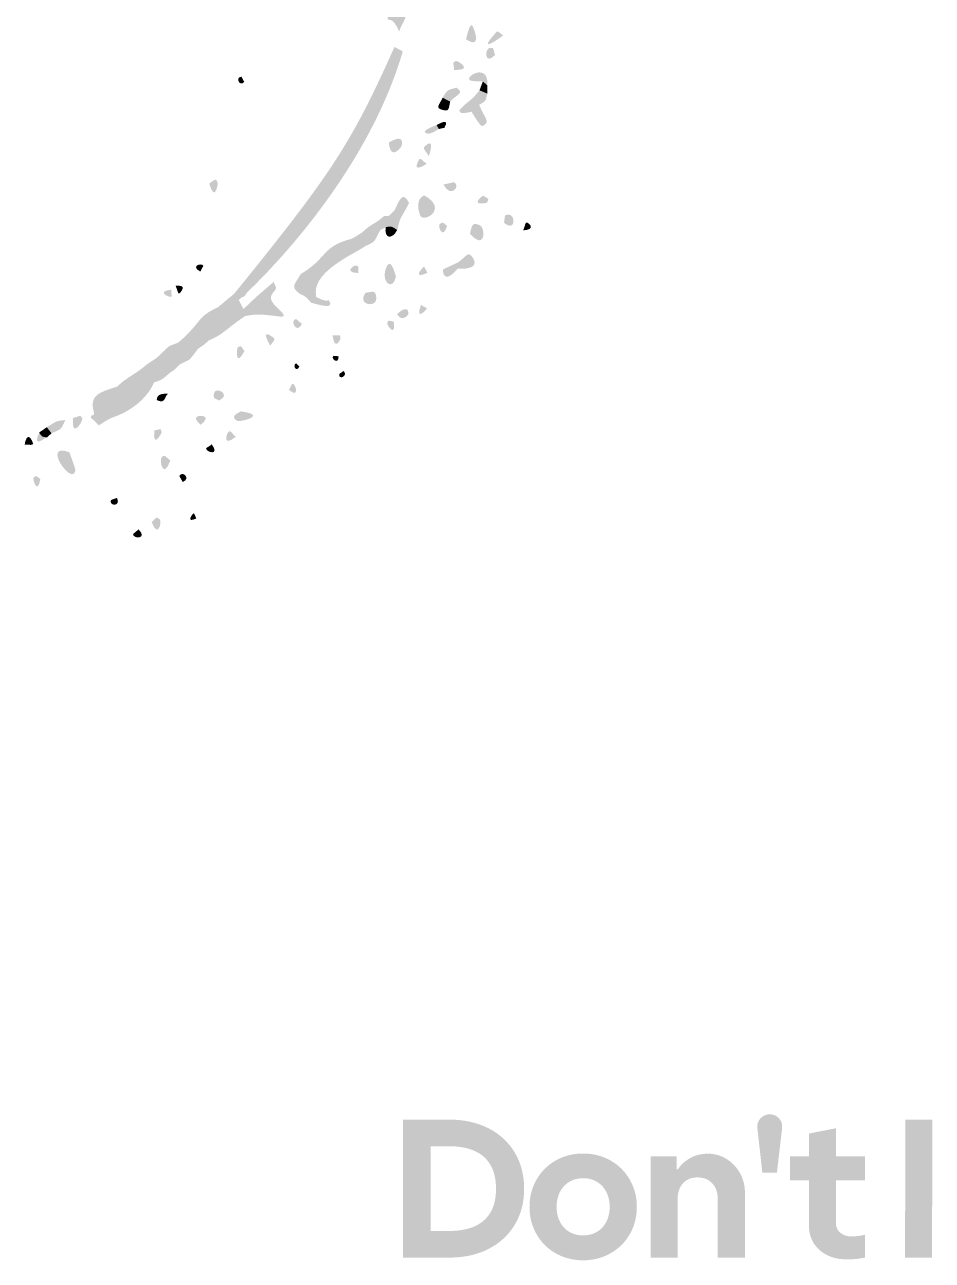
# Model space of a CAD drawing. Header units: millimetres. Extents: x 551 to 751, y 21 to 126.
# Drawn here: x 673.7 to 711.9, y 20.6 to 72.5 of the extents above; entities that cross this region are included whole.
import ezdxf

# ---------------------------------------------------------------- set-up
doc = ezdxf.new("R2010")
doc.units = ezdxf.units.MM

msp = doc.modelspace()

# ---------------------------------------------------------------- hatches: boundary and pattern name
at = {"true_color": 0x000000, "transparency": 33554687}
h = msp.add_hatch(color=18, dxfattribs=at)
edge = h.paths.add_edge_path(flags=0)
edge.add_spline(control_points=[(689.961, 73.665), (689.757, 72.945), (689.761, 72.949), (689.74, 72.888), (689.617, 72.53), (689.572, 72.573), (689.452, 72.227), (689.183, 72.867), (689.006, 72.676), (688.988, 72.729), (688.701, 73.552), (689.5, 73.664), (689.585, 73.676), (689.585, 73.676), (689.712, 73.871), (689.712, 73.871), (689.712, 73.871), (689.961, 73.665), (689.961, 73.665)], knot_values=[0, 0, 0, 0, 1, 1, 1, 2, 2, 2, 3, 3, 3, 4, 4, 4, 5, 5, 5, 6, 6, 6, 6], degree=3, periodic=1)
h = msp.add_hatch(color=18, dxfattribs=at)
edge = h.paths.add_edge_path(flags=0)
edge.add_spline(control_points=[(692.262, 71.902), (692.412, 72.494), (692.464, 72.493), (692.512, 72.493), (692.559, 72.493), (692.997, 71.404), (692.262, 71.902)], knot_values=[0, 0, 0, 0, 1, 1, 1, 2, 2, 2, 2], degree=3, periodic=1)
h = msp.add_hatch(color=18, dxfattribs=at)
edge = h.paths.add_edge_path(flags=0)
edge.add_spline(control_points=[(693.829, 72.06), (693.807, 72.044), (692.631, 71.175), (693.508, 72.168), (693.62, 72.294), (693.618, 72.203), (693.829, 72.06)], knot_values=[0, 0, 0, 0, 1, 1, 1, 2, 2, 2, 2], degree=3, periodic=1)
h = msp.add_hatch(color=18, dxfattribs=at)
edge = h.paths.add_edge_path(flags=0)
edge.add_spline(control_points=[(689.256, 71.576), (689.256, 71.576), (689.608, 71.391), (689.608, 71.391), (688.044, 66.089), (683.774, 61.948), (683.093, 61.288), (683.004, 61.202), (683.042, 61.196), (682.948, 61.098), (682.911, 61.058), (682.844, 61.063), (682.806, 61.024), (682.806, 61.024), (682.707, 60.935), (682.707, 60.935), (682.707, 60.935), (682.511, 61.194), (682.511, 61.194), (686.691, 66.344), (687.456, 67.563), (689.256, 71.576)], knot_values=[0, 0, 0, 0, 1, 1, 1, 2, 2, 2, 3, 3, 3, 4, 4, 4, 5, 5, 5, 6, 6, 6, 7, 7, 7, 7], degree=3, periodic=1)
h = msp.add_hatch(color=18, dxfattribs=at)
edge = h.paths.add_edge_path(flags=0)
edge.add_spline(control_points=[(693.484, 71.238), (693.032, 70.757), (693.032, 71.543), (693.285, 71.541), (693.465, 71.54), (693.402, 71.474), (693.484, 71.238)], knot_values=[0, 0, 0, 0, 1, 1, 1, 2, 2, 2, 2], degree=3, periodic=1)
h = msp.add_hatch(color=18, dxfattribs=at)
edge = h.paths.add_edge_path(flags=0)
edge.add_spline(control_points=[(691.761, 70.607), (691.764, 70.866), (691.645, 70.946), (691.88, 70.982), (691.918, 70.987), (692.604, 70.589), (691.761, 70.607)], knot_values=[0, 0, 0, 0, 1, 1, 1, 2, 2, 2, 2], degree=3, periodic=1)
h = msp.add_hatch(color=18, dxfattribs=at)
edge = h.paths.add_edge_path(flags=0)
edge.add_spline(control_points=[(692.972, 70.126), (692.927, 70.126), (692.467, 70.128), (692.417, 70.177), (692.222, 70.365), (693.237, 70.918), (693.162, 69.959), (693.162, 69.959), (692.972, 70.126), (692.972, 70.126)], knot_values=[0, 0, 0, 0, 1, 1, 1, 2, 2, 2, 3, 3, 3, 3], degree=3, periodic=1)
h = msp.add_hatch(color=18, dxfattribs=at)
edge = h.paths.add_edge_path(flags=0)
edge.add_spline(control_points=[(682.94, 70.106), (682.714, 69.875), (682.567, 70.34), (682.819, 70.323), (682.838, 70.322), (682.819, 70.323), (682.94, 70.106)], knot_values=[0, 0, 0, 0, 1, 1, 1, 2, 2, 2, 2], degree=3, periodic=1)
h = msp.add_hatch(color=18, dxfattribs=at)
edge = h.paths.add_edge_path(flags=0)
edge.add_spline(control_points=[(691.861, 69.864), (692.213, 69.627), (691.883, 69.587), (691.597, 69.284), (691.575, 69.302), (691.573, 69.286), (691.284, 69.442), (691.484, 69.799), (691.502, 69.762), (691.861, 69.864)], knot_values=[0, 0, 0, 0, 1, 1, 1, 2, 2, 2, 3, 3, 3, 3], degree=3, periodic=1)
h = msp.add_hatch(color=18, dxfattribs=at)
edge = h.paths.add_edge_path(flags=0)
edge.add_spline(control_points=[(692.831, 69.754), (692.831, 69.754), (693.156, 69.618), (693.156, 69.618), (693.096, 69.288), (693.08, 69.293), (692.816, 69.143), (692.816, 69.143), (692.494, 68.855), (692.494, 68.855), (692.271, 68.802), (692.294, 68.802), (692.055, 68.801), (692.055, 68.801), (691.977, 68.906), (691.977, 68.906), (692.384, 69.364), (692.457, 69.263), (692.831, 69.754)], knot_values=[0, 0, 0, 0, 1, 1, 1, 2, 2, 2, 3, 3, 3, 4, 4, 4, 5, 5, 5, 6, 6, 6, 6], degree=3, periodic=1)
for points in [[(692.972, 70.126), (693.162, 69.959), (693.156, 69.618), (692.831, 69.754)], [(711.862, 20.671), (710.728, 20.671), (710.728, 21.612), (710.736, 26.472), (711.87, 26.472)]]:
    msp.add_hatch(color=18, dxfattribs=at).paths.add_polyline_path(points, flags=0)
h = msp.add_hatch(color=18, dxfattribs=at)
edge = h.paths.add_edge_path(flags=0)
edge.add_spline(control_points=[(691.284, 69.442), (691.573, 69.286), (691.575, 69.302), (691.597, 69.284), (691.534, 68.962), (691.556, 68.85), (691.273, 68.93), (690.96, 69.017), (691.13, 69.125), (691.284, 69.442)], knot_values=[0, 0, 0, 0, 1, 1, 1, 2, 2, 2, 3, 3, 3, 3], degree=3, periodic=1)
h = msp.add_hatch(color=18, dxfattribs=at)
edge = h.paths.add_edge_path(flags=0)
edge.add_spline(control_points=[(692.816, 69.143), (693.077, 68.524), (693.286, 68.444), (692.985, 68.264), (692.933, 68.233), (692.886, 68.205), (692.494, 68.855), (692.494, 68.855), (692.816, 69.143), (692.816, 69.143)], knot_values=[0, 0, 0, 0, 1, 1, 1, 2, 2, 2, 3, 3, 3, 3], degree=3, periodic=1)
h = msp.add_hatch(color=18, dxfattribs=at)
edge = h.paths.add_edge_path(flags=0)
edge.add_spline(control_points=[(691.027, 68.293), (691.051, 68.307), (691.625, 68.647), (691.358, 68.185), (691.348, 68.167), (691.358, 68.185), (691.123, 68.128), (691.123, 68.128), (691.027, 68.293), (691.027, 68.293)], knot_values=[0, 0, 0, 0, 1, 1, 1, 2, 2, 2, 3, 3, 3, 3], degree=3, periodic=1)
h = msp.add_hatch(color=18, dxfattribs=at)
edge = h.paths.add_edge_path(flags=0)
edge.add_spline(control_points=[(691.027, 68.293), (691.027, 68.293), (691.123, 68.128), (691.123, 68.128), (690.774, 67.906), (690.685, 67.925), (690.645, 67.934), (690.246, 68.02), (690.988, 68.279), (691.027, 68.293)], knot_values=[0, 0, 0, 0, 1, 1, 1, 2, 2, 2, 3, 3, 3, 3], degree=3, periodic=1)
h = msp.add_hatch(color=18, dxfattribs=at)
edge = h.paths.add_edge_path(flags=0)
edge.add_spline(control_points=[(689.019, 67.564), (689.759, 67.994), (689.557, 67.397), (689.529, 67.362), (689.242, 67.005), (689.049, 67.1), (689.019, 67.564)], knot_values=[0, 0, 0, 0, 1, 1, 1, 2, 2, 2, 2], degree=3, periodic=1)
h = msp.add_hatch(color=18, dxfattribs=at)
edge = h.paths.add_edge_path(flags=0)
edge.add_spline(control_points=[(690.7, 66.988), (690.522, 67.283), (690.414, 67.298), (690.555, 67.422), (690.985, 67.802), (690.712, 67.023), (690.7, 66.988)], knot_values=[0, 0, 0, 0, 1, 1, 1, 2, 2, 2, 2], degree=3, periodic=1)
h = msp.add_hatch(color=18, dxfattribs=at)
edge = h.paths.add_edge_path(flags=0)
edge.add_spline(control_points=[(690.608, 66.665), (690.584, 66.648), (689.986, 66.237), (690.26, 66.789), (690.346, 66.963), (690.365, 66.842), (690.608, 66.665)], knot_values=[0, 0, 0, 0, 1, 1, 1, 2, 2, 2, 2], degree=3, periodic=1)
h = msp.add_hatch(color=18, dxfattribs=at)
edge = h.paths.add_edge_path(flags=0)
edge.add_spline(control_points=[(681.467, 65.832), (681.678, 65.973), (681.769, 66.109), (681.822, 65.835), (681.828, 65.805), (681.708, 65.007), (681.467, 65.832)], knot_values=[0, 0, 0, 0, 1, 1, 1, 2, 2, 2, 2], degree=3, periodic=1)
h = msp.add_hatch(color=18, dxfattribs=at)
edge = h.paths.add_edge_path(flags=0)
edge.add_spline(control_points=[(689.268, 64.713), (689.479, 65.21), (689.627, 65.51), (689.866, 65.021), (689.742, 64.759), (689.75, 64.789), (689.601, 64.526), (689.581, 64.55), (689.568, 64.507), (689.268, 64.713)], knot_values=[0, 0, 0, 0, 1, 1, 1, 2, 2, 2, 3, 3, 3, 3], degree=3, periodic=1)
h = msp.add_hatch(color=18, dxfattribs=at)
edge = h.paths.add_edge_path(flags=0)
edge.add_spline(control_points=[(691.316, 65.793), (691.735, 65.877), (691.735, 65.899), (691.768, 65.884), (692.052, 65.757), (691.635, 65.168), (691.316, 65.793)], knot_values=[0, 0, 0, 0, 1, 1, 1, 2, 2, 2, 2], degree=3, periodic=1)
h = msp.add_hatch(color=18, dxfattribs=at)
edge = h.paths.add_edge_path(flags=0)
edge.add_spline(control_points=[(690.511, 65.332), (691.559, 64.748), (690.449, 64.155), (690.329, 64.502), (690.097, 65.178), (690.45, 65.309), (690.511, 65.332)], knot_values=[0, 0, 0, 0, 1, 1, 1, 2, 2, 2, 2], degree=3, periodic=1)
h = msp.add_hatch(color=18, dxfattribs=at)
edge = h.paths.add_edge_path(flags=0)
edge.add_spline(control_points=[(692.976, 65.328), (693.173, 65.202), (693.281, 65.2), (693.129, 65.022), (693.119, 65.011), (692.394, 64.875), (692.976, 65.328)], knot_values=[0, 0, 0, 0, 1, 1, 1, 2, 2, 2, 2], degree=3, periodic=1)
h = msp.add_hatch(color=18, dxfattribs=at)
edge = h.paths.add_edge_path(flags=0)
edge.add_spline(control_points=[(689.268, 64.713), (689.568, 64.507), (689.581, 64.55), (689.601, 64.526), (689.433, 64.228), (689.467, 64.234), (689.372, 63.879), (689.14, 64.027), (689.157, 64.043), (688.886, 64.001), (688.886, 64.001), (688.658, 63.874), (688.658, 63.874), (688.422, 63.459), (688.496, 63.392), (688.048, 63.213), (688.108, 63.551), (688.18, 63.605), (687.888, 63.769), (688.32, 64.186), (688.371, 64.073), (688.815, 64.464), (688.815, 64.464), (689.014, 64.472), (689.014, 64.472), (689.014, 64.472), (689.268, 64.713), (689.268, 64.713)], knot_values=[0, 0, 0, 0, 1, 1, 1, 2, 2, 2, 3, 3, 3, 4, 4, 4, 5, 5, 5, 6, 6, 6, 7, 7, 7, 8, 8, 8, 9, 9, 9, 9], degree=3, periodic=1)
h = msp.add_hatch(color=18, dxfattribs=at)
edge = h.paths.add_edge_path(flags=0)
edge.add_spline(control_points=[(693.861, 64.183), (693.917, 64.425), (693.833, 64.52), (694.054, 64.528), (694.352, 64.538), (694.359, 63.761), (693.861, 64.183)], knot_values=[0, 0, 0, 0, 1, 1, 1, 2, 2, 2, 2], degree=3, periodic=1)
h = msp.add_hatch(color=18, dxfattribs=at)
edge = h.paths.add_edge_path(flags=0)
edge.add_spline(control_points=[(688.886, 64.001), (689.157, 64.043), (689.14, 64.027), (689.372, 63.879), (689.137, 63.443), (688.817, 63.538), (688.886, 64.001)], knot_values=[0, 0, 0, 0, 1, 1, 1, 2, 2, 2, 2], degree=3, periodic=1)
h = msp.add_hatch(color=18, dxfattribs=at)
edge = h.paths.add_edge_path(flags=0)
edge.add_spline(control_points=[(691.47, 64.053), (691.286, 63.436), (691.053, 64.048), (691.17, 64.139), (691.313, 64.251), (691.315, 64.161), (691.47, 64.053)], knot_values=[0, 0, 0, 0, 1, 1, 1, 2, 2, 2, 2], degree=3, periodic=1)
h = msp.add_hatch(color=18, dxfattribs=at)
edge = h.paths.add_edge_path(flags=0)
edge.add_spline(control_points=[(692.428, 63.721), (692.519, 64.074), (692.517, 64.223), (692.84, 64.081), (693.094, 63.969), (693.089, 62.984), (692.428, 63.721)], knot_values=[0, 0, 0, 0, 1, 1, 1, 2, 2, 2, 2], degree=3, periodic=1)
h = msp.add_hatch(color=18, dxfattribs=at)
edge = h.paths.add_edge_path(flags=0)
edge.add_spline(control_points=[(694.665, 63.865), (694.778, 64.098), (694.732, 64.303), (694.92, 64.131), (694.941, 64.112), (695.171, 63.902), (694.665, 63.865)], knot_values=[0, 0, 0, 0, 1, 1, 1, 2, 2, 2, 2], degree=3, periodic=1)
h = msp.add_hatch(color=18, dxfattribs=at)
edge = h.paths.add_edge_path(flags=0)
edge.add_spline(control_points=[(687.888, 63.769), (688.18, 63.605), (688.108, 63.551), (688.048, 63.213), (687.635, 62.909), (685.925, 62.205), (685.944, 61.254), (685.882, 61.009), (685.888, 61.035), (685.743, 60.828), (685.538, 61.075), (685.548, 61.061), (685.273, 61.201), (684.855, 61.498), (685.07, 61.591), (685.315, 62.029), (686.454, 62.703), (686.175, 63.179), (687.441, 63.506), (687.486, 63.518), (687.853, 63.747), (687.888, 63.769)], knot_values=[0, 0, 0, 0, 1, 1, 1, 2, 2, 2, 3, 3, 3, 4, 4, 4, 5, 5, 5, 6, 6, 6, 7, 7, 7, 7], degree=3, periodic=1)
h = msp.add_hatch(color=18, dxfattribs=at)
edge = h.paths.add_edge_path(flags=0)
edge.add_spline(control_points=[(689.315, 61.909), (689.204, 61.323), (688.707, 61.642), (688.877, 62.21), (689.085, 62.906), (689.305, 61.953), (689.315, 61.909)], knot_values=[0, 0, 0, 0, 1, 1, 1, 2, 2, 2, 2], degree=3, periodic=1)
h = msp.add_hatch(color=18, dxfattribs=at)
edge = h.paths.add_edge_path(flags=0)
edge.add_spline(control_points=[(691.934, 62.52), (692.337, 62.836), (692.319, 62.918), (692.46, 62.819), (692.511, 62.783), (693.041, 62.196), (691.907, 62.249), (691.907, 62.249), (691.934, 62.52), (691.934, 62.52)], knot_values=[0, 0, 0, 0, 1, 1, 1, 2, 2, 2, 3, 3, 3, 3], degree=3, periodic=1)
h = msp.add_hatch(color=18, dxfattribs=at)
edge = h.paths.add_edge_path(flags=0)
edge.add_spline(control_points=[(681.094, 62.13), (680.651, 62.364), (681.145, 62.517), (681.215, 62.379), (681.225, 62.359), (681.215, 62.379), (681.094, 62.13)], knot_values=[0, 0, 0, 0, 1, 1, 1, 2, 2, 2, 2], degree=3, periodic=1)
h = msp.add_hatch(color=18, dxfattribs=at)
edge = h.paths.add_edge_path(flags=0)
edge.add_spline(control_points=[(687.735, 62.072), (687.101, 62.097), (687.555, 62.377), (687.582, 62.379), (687.8, 62.398), (687.707, 62.297), (687.735, 62.072)], knot_values=[0, 0, 0, 0, 1, 1, 1, 2, 2, 2, 2], degree=3, periodic=1)
h = msp.add_hatch(color=18, dxfattribs=at)
edge = h.paths.add_edge_path(flags=0)
edge.add_spline(control_points=[(690.644, 62.078), (689.926, 61.764), (690.484, 62.351), (690.502, 62.344), (690.502, 62.344), (690.644, 62.078), (690.644, 62.078)], knot_values=[0, 0, 0, 0, 1, 1, 1, 2, 2, 2, 2], degree=3, periodic=1)
h = msp.add_hatch(color=18, dxfattribs=at)
edge = h.paths.add_edge_path(flags=0)
edge.add_spline(control_points=[(691.934, 62.52), (691.934, 62.52), (691.907, 62.249), (691.907, 62.249), (691.315, 61.535), (691.274, 62.175), (691.304, 62.215), (691.325, 62.243), (691.31, 62.229), (691.934, 62.52)], knot_values=[0, 0, 0, 0, 1, 1, 1, 2, 2, 2, 3, 3, 3, 3], degree=3, periodic=1)
h = msp.add_hatch(color=18, dxfattribs=at)
edge = h.paths.add_edge_path(flags=0)
edge.add_spline(control_points=[(679.864, 61.373), (679.886, 61.076), (679.902, 61.093), (679.886, 61.076), (679.829, 61.017), (679.181, 61.29), (679.864, 61.373)], knot_values=[0, 0, 0, 0, 1, 1, 1, 2, 2, 2, 2], degree=3, periodic=1)
h = msp.add_hatch(color=18, dxfattribs=at)
edge = h.paths.add_edge_path(flags=0)
edge.add_spline(control_points=[(680.048, 61.539), (680.3, 61.545), (680.447, 61.519), (680.284, 61.292), (680.138, 61.088), (680.169, 61.301), (680.048, 61.539)], knot_values=[0, 0, 0, 0, 1, 1, 1, 2, 2, 2, 2], degree=3, periodic=1)
h = msp.add_hatch(color=18, dxfattribs=at)
edge = h.paths.add_edge_path(flags=0)
edge.add_spline(control_points=[(684.193, 61.712), (684.169, 61.613), (684.294, 61.515), (684.271, 61.416), (684.229, 61.239), (683.775, 61.107), (684.341, 60.594), (685.133, 59.877), (683.972, 60.513), (682.971, 60.258), (682.971, 60.258), (682.909, 60.557), (682.909, 60.557), (683.546, 61.176), (683.538, 61.142), (684.193, 61.712)], knot_values=[0, 0, 0, 0, 1, 1, 1, 2, 2, 2, 3, 3, 3, 4, 4, 4, 5, 5, 5, 5], degree=3, periodic=1)
h = msp.add_hatch(color=18, dxfattribs=at)
edge = h.paths.add_edge_path(flags=0)
edge.add_spline(control_points=[(688.047, 61.247), (688.344, 61.265), (688.435, 61.379), (688.486, 61.082), (688.577, 60.555), (687.633, 60.721), (688.047, 61.247)], knot_values=[0, 0, 0, 0, 1, 1, 1, 2, 2, 2, 2], degree=3, periodic=1)
h = msp.add_hatch(color=18, dxfattribs=at)
edge = h.paths.add_edge_path(flags=0)
edge.add_spline(control_points=[(682.511, 61.194), (682.511, 61.194), (682.707, 60.935), (682.707, 60.935), (682.707, 60.935), (682.909, 60.557), (682.909, 60.557), (682.909, 60.557), (682.971, 60.258), (682.971, 60.258), (682.06, 59.641), (682.139, 59.54), (681.436, 59.23), (681.446, 59.632), (681.432, 59.651), (681.74, 59.881), (682.313, 60.31), (681.835, 60.624), (681.833, 60.629), (682.183, 60.926), (682.163, 60.91), (682.511, 61.194)], knot_values=[0, 0, 0, 0, 1, 1, 1, 2, 2, 2, 3, 3, 3, 4, 4, 4, 5, 5, 5, 6, 6, 6, 7, 7, 7, 7], degree=3, periodic=1)
h = msp.add_hatch(color=18, dxfattribs=at)
edge = h.paths.add_edge_path(flags=0)
edge.add_spline(control_points=[(685.944, 61.254), (685.996, 61.224), (685.917, 61.095), (685.97, 61.065), (686.432, 60.802), (686.476, 60.961), (686.501, 60.922), (686.744, 60.529), (686.13, 60.717), (685.743, 60.828), (685.888, 61.035), (685.882, 61.009), (685.944, 61.254)], knot_values=[0, 0, 0, 0, 1, 1, 1, 2, 2, 2, 3, 3, 3, 4, 4, 4, 4], degree=3, periodic=1)
h = msp.add_hatch(color=18, dxfattribs=at)
edge = h.paths.add_edge_path(flags=0)
edge.add_spline(control_points=[(689.362, 60.339), (689.875, 60.821), (689.857, 60.346), (689.831, 60.317), (689.522, 59.974), (689.402, 60.337), (689.362, 60.339)], knot_values=[0, 0, 0, 0, 1, 1, 1, 2, 2, 2, 2], degree=3, periodic=1)
h = msp.add_hatch(color=18, dxfattribs=at)
edge = h.paths.add_edge_path(flags=0)
edge.add_spline(control_points=[(681.833, 60.629), (681.835, 60.624), (682.313, 60.31), (681.74, 59.881), (681.432, 59.651), (681.446, 59.632), (681.436, 59.23), (681.229, 59.028), (681.246, 59.061), (680.988, 58.88), (680.501, 58.763), (680.434, 58.704), (680.16, 59.145), (681.142, 59.976), (680.946, 60.242), (681.833, 60.629)], knot_values=[0, 0, 0, 0, 1, 1, 1, 2, 2, 2, 3, 3, 3, 4, 4, 4, 5, 5, 5, 5], degree=3, periodic=1)
h = msp.add_hatch(color=18, dxfattribs=at)
edge = h.paths.add_edge_path(flags=0)
edge.add_spline(control_points=[(690.369, 60.726), (690.618, 60.59), (690.61, 60.613), (690.618, 60.59), (690.631, 60.553), (690.106, 59.992), (690.369, 60.726)], knot_values=[0, 0, 0, 0, 1, 1, 1, 2, 2, 2, 2], degree=3, periodic=1)
h = msp.add_hatch(color=18, dxfattribs=at)
edge = h.paths.add_edge_path(flags=0)
edge.add_spline(control_points=[(684.036, 59.013), (684.021, 59.038), (683.569, 59.799), (684.139, 59.374), (684.281, 59.268), (684.178, 59.252), (684.036, 59.013)], knot_values=[0, 0, 0, 0, 1, 1, 1, 2, 2, 2, 2], degree=3, periodic=1)
h = msp.add_hatch(color=18, dxfattribs=at)
edge = h.paths.add_edge_path(flags=0)
edge.add_spline(control_points=[(685.365, 59.931), (685.13, 59.457), (684.842, 60.104), (685.112, 60.135), (685.137, 60.138), (685.112, 60.135), (685.365, 59.931)], knot_values=[0, 0, 0, 0, 1, 1, 1, 2, 2, 2, 2], degree=3, periodic=1)
h = msp.add_hatch(color=18, dxfattribs=at)
edge = h.paths.add_edge_path(flags=0)
edge.add_spline(control_points=[(689.223, 60.035), (689.328, 59.325), (688.941, 59.875), (688.952, 59.946), (688.982, 60.143), (689.041, 60.041), (689.223, 60.035)], knot_values=[0, 0, 0, 0, 1, 1, 1, 2, 2, 2, 2], degree=3, periodic=1)
h = msp.add_hatch(color=18, dxfattribs=at)
edge = h.paths.add_edge_path(flags=0)
edge.add_spline(control_points=[(686.655, 59.451), (686.906, 59.442), (687.009, 59.529), (686.975, 59.283), (686.97, 59.253), (686.735, 58.78), (686.655, 59.451)], knot_values=[0, 0, 0, 0, 1, 1, 1, 2, 2, 2, 2], degree=3, periodic=1)
h = msp.add_hatch(color=18, dxfattribs=at)
edge = h.paths.add_edge_path(flags=0)
edge.add_spline(control_points=[(679.568, 58.795), (679.921, 58.533), (679.864, 58.499), (680.219, 58.22), (680.219, 58.22), (680.008, 58.005), (680.008, 58.005), (679.56, 57.735), (679.652, 57.613), (679.15, 57.473), (678.675, 57.97), (678.504, 57.085), (678.365, 57.027), (678.313, 57.006), (678.206, 56.962), (677.834, 57.507), (678.362, 57.891), (678.374, 57.837), (678.869, 58.247), (679.257, 57.584), (679.252, 58.459), (679.252, 58.497), (679.252, 58.497), (679.568, 58.795), (679.568, 58.795)], knot_values=[0, 0, 0, 0, 1, 1, 1, 2, 2, 2, 3, 3, 3, 4, 4, 4, 5, 5, 5, 6, 6, 6, 7, 7, 7, 8, 8, 8, 8], degree=3, periodic=1)
h = msp.add_hatch(color=18, dxfattribs=at)
edge = h.paths.add_edge_path(flags=0)
edge.add_spline(control_points=[(680.16, 59.145), (680.434, 58.704), (680.501, 58.763), (680.988, 58.88), (680.988, 58.88), (680.803, 58.627), (680.803, 58.627), (680.803, 58.627), (680.649, 58.441), (680.649, 58.441), (680.649, 58.441), (680.219, 58.22), (680.219, 58.22), (679.864, 58.499), (679.921, 58.533), (679.568, 58.795), (679.832, 59.075), (679.838, 59.008), (680.16, 59.145)], knot_values=[0, 0, 0, 0, 1, 1, 1, 2, 2, 2, 3, 3, 3, 4, 4, 4, 5, 5, 5, 6, 6, 6, 6], degree=3, periodic=1)
h = msp.add_hatch(color=18, dxfattribs=at)
edge = h.paths.add_edge_path(flags=0)
edge.add_spline(control_points=[(682.95, 58.792), (682.546, 58.028), (682.63, 58.914), (682.662, 58.938), (682.825, 59.06), (682.811, 58.959), (682.95, 58.792)], knot_values=[0, 0, 0, 0, 1, 1, 1, 2, 2, 2, 2], degree=3, periodic=1)
h = msp.add_hatch(color=18, dxfattribs=at)
edge = h.paths.add_edge_path(flags=0)
edge.add_spline(control_points=[(679.252, 58.497), (679.252, 58.459), (679.257, 57.584), (678.869, 58.247), (678.869, 58.247), (679.252, 58.497), (679.252, 58.497)], knot_values=[0, 0, 0, 0, 1, 1, 1, 2, 2, 2, 2], degree=3, periodic=1)
h = msp.add_hatch(color=18, dxfattribs=at)
edge = h.paths.add_edge_path(flags=0)
edge.add_spline(control_points=[(685.264, 58.136), (685.074, 57.838), (684.976, 58.268), (685.117, 58.268), (685.132, 58.268), (685.117, 58.268), (685.264, 58.136)], knot_values=[0, 0, 0, 0, 1, 1, 1, 2, 2, 2, 2], degree=3, periodic=1)
h = msp.add_hatch(color=18, dxfattribs=at)
edge = h.paths.add_edge_path(flags=0)
edge.add_spline(control_points=[(686.908, 58.571), (686.91, 58.182), (686.555, 58.48), (686.688, 58.586), (686.702, 58.597), (686.688, 58.586), (686.908, 58.571)], knot_values=[0, 0, 0, 0, 1, 1, 1, 2, 2, 2, 2], degree=3, periodic=1)
h = msp.add_hatch(color=18, dxfattribs=at)
edge = h.paths.add_edge_path(flags=0)
edge.add_spline(control_points=[(677.834, 57.507), (678.206, 56.962), (678.313, 57.006), (678.365, 57.027), (678.504, 57.085), (678.675, 57.97), (679.15, 57.473), (679.102, 57.363), (678.862, 56.81), (678.172, 56.368), (677.527, 55.956), (677.47, 56.125), (676.827, 55.663), (676.512, 55.986), (676.487, 55.972), (676.487, 56.012), (676.487, 56.145), (676.628, 56.029), (676.628, 56.181), (676.628, 56.181), (676.87, 56.171), (676.87, 56.171), (677.356, 56.696), (677.681, 56.539), (677.595, 57.297), (677.595, 57.297), (677.834, 57.507), (677.834, 57.507)], knot_values=[0, 0, 0, 0, 1, 1, 1, 2, 2, 2, 3, 3, 3, 4, 4, 4, 5, 5, 5, 6, 6, 6, 7, 7, 7, 8, 8, 8, 9, 9, 9, 9], degree=3, periodic=1)
h = msp.add_hatch(color=18, dxfattribs=at)
edge = h.paths.add_edge_path(flags=0)
edge.add_spline(control_points=[(687.118, 57.954), (687.32, 57.75), (686.908, 57.544), (686.931, 57.819), (686.933, 57.838), (686.931, 57.819), (687.118, 57.954)], knot_values=[0, 0, 0, 0, 1, 1, 1, 2, 2, 2, 2], degree=3, periodic=1)
h = msp.add_hatch(color=18, dxfattribs=at)
edge = h.paths.add_edge_path(flags=0)
edge.add_spline(control_points=[(677.595, 57.297), (677.681, 56.539), (677.356, 56.696), (676.87, 56.171), (676.87, 56.171), (676.628, 56.181), (676.628, 56.181), (676.386, 56.973), (676.891, 57.055), (677.595, 57.297)], knot_values=[0, 0, 0, 0, 1, 1, 1, 2, 2, 2, 3, 3, 3, 3], degree=3, periodic=1)
h = msp.add_hatch(color=18, dxfattribs=at)
edge = h.paths.add_edge_path(flags=0)
edge.add_spline(control_points=[(681.882, 56.712), (681.694, 56.807), (681.631, 56.769), (681.665, 57.012), (681.708, 57.326), (682.433, 56.971), (681.882, 56.712)], knot_values=[0, 0, 0, 0, 1, 1, 1, 2, 2, 2, 2], degree=3, periodic=1)
h = msp.add_hatch(color=18, dxfattribs=at)
edge = h.paths.add_edge_path(flags=0)
edge.add_spline(control_points=[(684.819, 57.158), (684.965, 57.415), (684.942, 57.415), (684.965, 57.415), (685.118, 57.418), (685.267, 56.761), (684.819, 57.158)], knot_values=[0, 0, 0, 0, 1, 1, 1, 2, 2, 2, 2], degree=3, periodic=1)
h = msp.add_hatch(color=18, dxfattribs=at)
edge = h.paths.add_edge_path(flags=0)
edge.add_spline(control_points=[(679.724, 56.991), (679.605, 56.865), (679.663, 56.839), (679.54, 56.701), (679.486, 56.64), (679.263, 56.701), (679.262, 56.745), (679.261, 56.789), (679.256, 57.033), (679.724, 56.991)], knot_values=[0, 0, 0, 0, 1, 1, 1, 2, 2, 2, 3, 3, 3, 3], degree=3, periodic=1)
h = msp.add_hatch(color=18, dxfattribs=at)
edge = h.paths.add_edge_path(flags=0)
edge.add_spline(control_points=[(675.744, 55.978), (676.012, 56.038), (676.054, 56.136), (676.124, 55.966), (676.172, 55.851), (675.659, 55.042), (675.744, 55.978)], knot_values=[0, 0, 0, 0, 1, 1, 1, 2, 2, 2, 2], degree=3, periodic=1)
h = msp.add_hatch(color=18, dxfattribs=at)
edge = h.paths.add_edge_path(flags=0)
edge.add_spline(control_points=[(682.801, 56.254), (683.993, 56.086), (682.733, 55.798), (682.654, 55.848), (682.375, 56.022), (682.527, 56.114), (682.801, 56.254)], knot_values=[0, 0, 0, 0, 1, 1, 1, 2, 2, 2, 2], degree=3, periodic=1)
h = msp.add_hatch(color=18, dxfattribs=at)
edge = h.paths.add_edge_path(flags=0)
edge.add_spline(control_points=[(674.637, 55.588), (675.008, 55.808), (674.97, 55.847), (675.41, 55.889), (675.243, 55.48), (675.22, 55.498), (674.833, 55.332), (674.833, 55.332), (674.637, 55.588), (674.637, 55.588)], knot_values=[0, 0, 0, 0, 1, 1, 1, 2, 2, 2, 3, 3, 3, 3], degree=3, periodic=1)
h = msp.add_hatch(color=18, dxfattribs=at)
edge = h.paths.add_edge_path(flags=0)
edge.add_spline(control_points=[(679.16, 55.458), (679.366, 55.477), (679.445, 55.592), (679.465, 55.364), (679.467, 55.344), (679.077, 54.627), (679.16, 55.458)], knot_values=[0, 0, 0, 0, 1, 1, 1, 2, 2, 2, 2], degree=3, periodic=1)
h = msp.add_hatch(color=18, dxfattribs=at)
edge = h.paths.add_edge_path(flags=0)
edge.add_spline(control_points=[(681.111, 55.689), (680.874, 55.887), (680.823, 56.056), (681.109, 56.06), (681.137, 56.061), (681.563, 56.068), (681.111, 55.689)], knot_values=[0, 0, 0, 0, 1, 1, 1, 2, 2, 2, 2], degree=3, periodic=1)
h = msp.add_hatch(color=18, dxfattribs=at)
edge = h.paths.add_edge_path(flags=0)
edge.add_spline(control_points=[(673.708, 54.854), (673.75, 55.161), (673.869, 55.308), (674.015, 55.02), (674.14, 54.773), (673.954, 54.864), (673.708, 54.854)], knot_values=[0, 0, 0, 0, 1, 1, 1, 2, 2, 2, 2], degree=3, periodic=1)
h = msp.add_hatch(color=18, dxfattribs=at)
edge = h.paths.add_edge_path(flags=0)
edge.add_spline(control_points=[(674.314, 55.363), (674.445, 55.167), (674.441, 55.183), (674.651, 55.161), (674.567, 55.166), (674.004, 54.643), (674.314, 55.363)], knot_values=[0, 0, 0, 0, 1, 1, 1, 2, 2, 2, 2], degree=3, periodic=1)
h = msp.add_hatch(color=18, dxfattribs=at)
edge = h.paths.add_edge_path(flags=0)
edge.add_spline(control_points=[(674.637, 55.588), (674.637, 55.588), (674.833, 55.332), (674.833, 55.332), (674.833, 55.332), (674.651, 55.161), (674.651, 55.161), (674.441, 55.183), (674.445, 55.167), (674.314, 55.363), (674.314, 55.363), (674.637, 55.588), (674.637, 55.588)], knot_values=[0, 0, 0, 0, 1, 1, 1, 2, 2, 2, 3, 3, 3, 4, 4, 4, 4], degree=3, periodic=1)
h = msp.add_hatch(color=18, dxfattribs=at)
edge = h.paths.add_edge_path(flags=0)
edge.add_spline(control_points=[(682.583, 55.187), (682.022, 54.737), (682.21, 55.297), (682.227, 55.324), (682.355, 55.526), (682.375, 55.363), (682.583, 55.187)], knot_values=[0, 0, 0, 0, 1, 1, 1, 2, 2, 2, 2], degree=3, periodic=1)
h = msp.add_hatch(color=18, dxfattribs=at)
edge = h.paths.add_edge_path(flags=0)
edge.add_spline(control_points=[(675.583, 54.539), (675.852, 53.813), (675.846, 53.793), (675.829, 53.727), (675.677, 53.145), (674.394, 54.978), (675.583, 54.539)], knot_values=[0, 0, 0, 0, 1, 1, 1, 2, 2, 2, 2], degree=3, periodic=1)
h = msp.add_hatch(color=18, dxfattribs=at)
edge = h.paths.add_edge_path(flags=0)
edge.add_spline(control_points=[(681.575, 54.866), (681.935, 54.37), (681.334, 54.535), (681.335, 54.695), (681.335, 54.72), (681.335, 54.695), (681.575, 54.866)], knot_values=[0, 0, 0, 0, 1, 1, 1, 2, 2, 2, 2], degree=3, periodic=1)
h = msp.add_hatch(color=18, dxfattribs=at)
edge = h.paths.add_edge_path(flags=0)
edge.add_spline(control_points=[(679.832, 54.191), (679.521, 53.339), (679.364, 54.22), (679.462, 54.317), (679.61, 54.466), (679.607, 54.351), (679.832, 54.191)], knot_values=[0, 0, 0, 0, 1, 1, 1, 2, 2, 2, 2], degree=3, periodic=1)
h = msp.add_hatch(color=18, dxfattribs=at)
edge = h.paths.add_edge_path(flags=0)
edge.add_spline(control_points=[(674.365, 53.411), (674.252, 52.705), (674.013, 53.409), (674.089, 53.477), (674.216, 53.592), (674.215, 53.499), (674.365, 53.411)], knot_values=[0, 0, 0, 0, 1, 1, 1, 2, 2, 2, 2], degree=3, periodic=1)
h = msp.add_hatch(color=18, dxfattribs=at)
edge = h.paths.add_edge_path(flags=0)
edge.add_spline(control_points=[(680.351, 53.282), (680.213, 53.539), (680.202, 53.518), (680.213, 53.539), (680.337, 53.786), (680.713, 53.425), (680.351, 53.282)], knot_values=[0, 0, 0, 0, 1, 1, 1, 2, 2, 2, 2], degree=3, periodic=1)
h = msp.add_hatch(color=18, dxfattribs=at)
edge = h.paths.add_edge_path(flags=0)
edge.add_spline(control_points=[(677.588, 52.613), (677.781, 52.243), (677.224, 52.262), (677.334, 52.526), (677.334, 52.526), (677.588, 52.613), (677.588, 52.613)], knot_values=[0, 0, 0, 0, 1, 1, 1, 2, 2, 2, 2], degree=3, periodic=1)
h = msp.add_hatch(color=18, dxfattribs=at)
edge = h.paths.add_edge_path(flags=0)
edge.add_spline(control_points=[(680.927, 51.753), (680.455, 51.524), (680.763, 51.971), (680.823, 51.963), (680.841, 51.961), (680.823, 51.963), (680.927, 51.753)], knot_values=[0, 0, 0, 0, 1, 1, 1, 2, 2, 2, 2], degree=3, periodic=1)
h = msp.add_hatch(color=18, dxfattribs=at)
edge = h.paths.add_edge_path(flags=0)
edge.add_spline(control_points=[(679.046, 51.603), (679.229, 51.742), (679.224, 51.861), (679.387, 51.712), (679.494, 51.613), (679.31, 50.879), (679.046, 51.603)], knot_values=[0, 0, 0, 0, 1, 1, 1, 2, 2, 2, 2], degree=3, periodic=1)
h = msp.add_hatch(color=18, dxfattribs=at)
edge = h.paths.add_edge_path(flags=0)
edge.add_spline(control_points=[(678.497, 51.292), (678.901, 50.885), (678.268, 50.88), (678.265, 51.088), (678.264, 51.114), (678.265, 51.088), (678.497, 51.292)], knot_values=[0, 0, 0, 0, 1, 1, 1, 2, 2, 2, 2], degree=3, periodic=1)
h = msp.add_hatch(color=18, dxfattribs=at)
edge = h.paths.add_edge_path(flags=0)
edge.add_spline(control_points=[(704.516, 26.102), (704.494, 26.268), (704.537, 26.409), (704.645, 26.524), (704.752, 26.64), (704.883, 26.697), (705.039, 26.697), (705.194, 26.697), (705.325, 26.64), (705.429, 26.524), (705.534, 26.409), (705.575, 26.268), (705.554, 26.102), (705.554, 26.102), (705.337, 24.243), (705.337, 24.243), (705.337, 24.243), (704.725, 24.243), (704.725, 24.243), (704.725, 24.243), (704.516, 26.102), (704.516, 26.102)], knot_values=[0, 0, 0, 0, 1, 1, 1, 2, 2, 2, 3, 3, 3, 4, 4, 4, 5, 5, 5, 6, 6, 6, 7, 7, 7, 7], degree=3, periodic=1)
h = msp.add_hatch(color=18, dxfattribs=at)
edge = h.paths.add_edge_path(flags=0)
edge.add_spline(control_points=[(689.614, 26.472), (689.614, 26.472), (691.562, 26.472), (691.562, 26.472), (692.184, 26.472), (692.732, 26.351), (693.207, 26.11), (693.682, 25.869), (694.05, 25.528), (694.313, 25.088), (694.576, 24.648), (694.708, 24.139), (694.708, 23.559), (694.708, 22.991), (694.576, 22.488), (694.313, 22.051), (694.05, 21.614), (693.682, 21.274), (693.207, 21.033), (692.732, 20.791), (692.184, 20.671), (691.562, 20.671), (691.562, 20.671), (689.614, 20.671), (689.614, 20.671), (689.614, 20.671), (689.614, 26.472), (689.614, 26.472)], knot_values=[0, 0, 0, 0, 1, 1, 1, 2, 2, 2, 3, 3, 3, 4, 4, 4, 5, 5, 5, 6, 6, 6, 7, 7, 7, 8, 8, 8, 9, 9, 9, 9], degree=3, periodic=1)
edge = h.paths.add_edge_path(flags=0)
edge.add_spline(control_points=[(691.529, 21.789), (691.958, 21.789), (692.321, 21.854), (692.616, 21.982), (692.911, 22.111), (693.136, 22.305), (693.291, 22.566), (693.447, 22.826), (693.525, 23.157), (693.525, 23.559), (693.525, 23.967), (693.447, 24.304), (693.291, 24.569), (693.136, 24.835), (692.911, 25.032), (692.616, 25.161), (692.321, 25.289), (691.958, 25.354), (691.529, 25.354), (691.529, 25.354), (690.781, 25.354), (690.781, 25.354), (690.781, 25.354), (690.781, 21.789), (690.781, 21.789), (690.781, 21.789), (691.529, 21.789), (691.529, 21.789)], knot_values=[0, 0, 0, 0, 1, 1, 1, 2, 2, 2, 3, 3, 3, 4, 4, 4, 5, 5, 5, 6, 6, 6, 7, 7, 7, 8, 8, 8, 9, 9, 9, 9], degree=3, periodic=1)
h = msp.add_hatch(color=18, dxfattribs=at)
edge = h.paths.add_edge_path(flags=0)
edge.add_spline(control_points=[(706.68, 23.921), (706.68, 23.921), (705.892, 23.921), (705.892, 23.921), (705.892, 23.921), (705.892, 24.935), (705.892, 24.935), (705.892, 24.935), (706.68, 24.935), (706.68, 24.935), (706.68, 24.935), (706.68, 25.885), (706.68, 25.885), (706.68, 25.885), (707.815, 26.11), (707.815, 26.11), (707.815, 26.11), (707.815, 24.935), (707.815, 24.935), (707.815, 24.935), (709.038, 24.935), (709.038, 24.935), (709.038, 24.935), (709.038, 23.921), (709.038, 23.921), (709.038, 23.921), (707.815, 23.921), (707.815, 23.921), (707.815, 23.921), (707.815, 22.175), (707.815, 22.175), (707.815, 21.972), (707.877, 21.819), (708, 21.717), (708.123, 21.615), (708.271, 21.564), (708.442, 21.564), (708.689, 21.564), (708.888, 21.588), (709.038, 21.636), (709.038, 21.636), (709.038, 20.671), (709.038, 20.671), (708.898, 20.644), (708.776, 20.625), (708.672, 20.614), (708.567, 20.604), (708.432, 20.598), (708.265, 20.598), (707.799, 20.598), (707.418, 20.73), (707.123, 20.993), (706.828, 21.255), (706.68, 21.607), (706.68, 22.047), (706.68, 22.047), (706.68, 23.921), (706.68, 23.921)], knot_values=[0, 0, 0, 0, 1, 1, 1, 2, 2, 2, 3, 3, 3, 4, 4, 4, 5, 5, 5, 6, 6, 6, 7, 7, 7, 8, 8, 8, 9, 9, 9, 10, 10, 10, 11, 11, 11, 12, 12, 12, 13, 13, 13, 14, 14, 14, 15, 15, 15, 16, 16, 16, 17, 17, 17, 18, 18, 18, 19, 19, 19, 19], degree=3, periodic=1)
h = msp.add_hatch(color=18, dxfattribs=at)
edge = h.paths.add_edge_path(flags=0)
edge.add_spline(control_points=[(697.186, 20.558), (696.762, 20.558), (696.379, 20.656), (696.035, 20.852), (695.692, 21.048), (695.422, 21.317), (695.227, 21.66), (695.031, 22.004), (694.933, 22.385), (694.933, 22.803), (694.933, 23.221), (695.031, 23.602), (695.227, 23.946), (695.422, 24.289), (695.692, 24.558), (696.035, 24.754), (696.379, 24.95), (696.762, 25.048), (697.186, 25.048), (697.61, 25.048), (697.994, 24.95), (698.34, 24.754), (698.686, 24.558), (698.957, 24.289), (699.153, 23.946), (699.349, 23.602), (699.447, 23.221), (699.447, 22.803), (699.447, 22.385), (699.349, 22.004), (699.153, 21.66), (698.957, 21.317), (698.686, 21.048), (698.34, 20.852), (697.994, 20.656), (697.61, 20.558), (697.186, 20.558)], knot_values=[0, 0, 0, 0, 1, 1, 1, 2, 2, 2, 3, 3, 3, 4, 4, 4, 5, 5, 5, 6, 6, 6, 7, 7, 7, 8, 8, 8, 9, 9, 9, 10, 10, 10, 11, 11, 11, 12, 12, 12, 12], degree=3, periodic=1)
edge = h.paths.add_edge_path(flags=0)
edge.add_spline(control_points=[(697.186, 21.604), (697.4, 21.604), (697.592, 21.652), (697.761, 21.749), (697.93, 21.846), (698.063, 21.985), (698.159, 22.167), (698.256, 22.35), (698.304, 22.562), (698.304, 22.803), (698.304, 23.044), (698.256, 23.256), (698.159, 23.439), (698.063, 23.621), (697.93, 23.762), (697.761, 23.861), (697.592, 23.96), (697.4, 24.01), (697.186, 24.01), (696.864, 24.01), (696.598, 23.9), (696.389, 23.68), (696.18, 23.46), (696.075, 23.168), (696.075, 22.803), (696.075, 22.562), (696.124, 22.35), (696.22, 22.167), (696.317, 21.985), (696.448, 21.846), (696.615, 21.749), (696.781, 21.652), (696.971, 21.604), (697.186, 21.604)], knot_values=[0, 0, 0, 0, 1, 1, 1, 2, 2, 2, 3, 3, 3, 4, 4, 4, 5, 5, 5, 6, 6, 6, 7, 7, 7, 8, 8, 8, 9, 9, 9, 10, 10, 10, 11, 11, 11, 11], degree=3, periodic=1)
h = msp.add_hatch(color=18, dxfattribs=at)
edge = h.paths.add_edge_path(flags=0)
edge.add_spline(control_points=[(700.026, 24.935), (700.026, 24.935), (701.128, 24.935), (701.128, 24.935), (701.128, 24.935), (701.128, 24.388), (701.128, 24.388), (701.128, 24.388), (701.177, 24.388), (701.177, 24.388), (701.295, 24.57), (701.462, 24.725), (701.68, 24.851), (701.897, 24.977), (702.153, 25.04), (702.448, 25.04), (702.722, 25.04), (702.976, 24.967), (703.212, 24.823), (703.448, 24.678), (703.638, 24.481), (703.78, 24.231), (703.922, 23.982), (703.993, 23.704), (703.993, 23.398), (703.993, 23.398), (703.993, 20.671), (703.993, 20.671), (703.993, 20.671), (702.85, 20.671), (702.85, 20.671), (702.85, 20.671), (702.85, 23.125), (702.85, 23.125), (702.85, 23.409), (702.773, 23.633), (702.617, 23.797), (702.461, 23.96), (702.252, 24.042), (701.989, 24.042), (701.737, 24.042), (701.536, 23.959), (701.386, 23.793), (701.236, 23.626), (701.161, 23.404), (701.161, 23.125), (701.161, 23.125), (701.161, 20.671), (701.161, 20.671), (701.161, 20.671), (700.026, 20.671), (700.026, 20.671), (700.026, 20.671), (700.026, 24.935), (700.026, 24.935)], knot_values=[0, 0, 0, 0, 1, 1, 1, 2, 2, 2, 3, 3, 3, 4, 4, 4, 5, 5, 5, 6, 6, 6, 7, 7, 7, 8, 8, 8, 9, 9, 9, 10, 10, 10, 11, 11, 11, 12, 12, 12, 13, 13, 13, 14, 14, 14, 15, 15, 15, 16, 16, 16, 17, 17, 17, 18, 18, 18, 18], degree=3, periodic=1)

doc.saveas('drawing.dxf')
